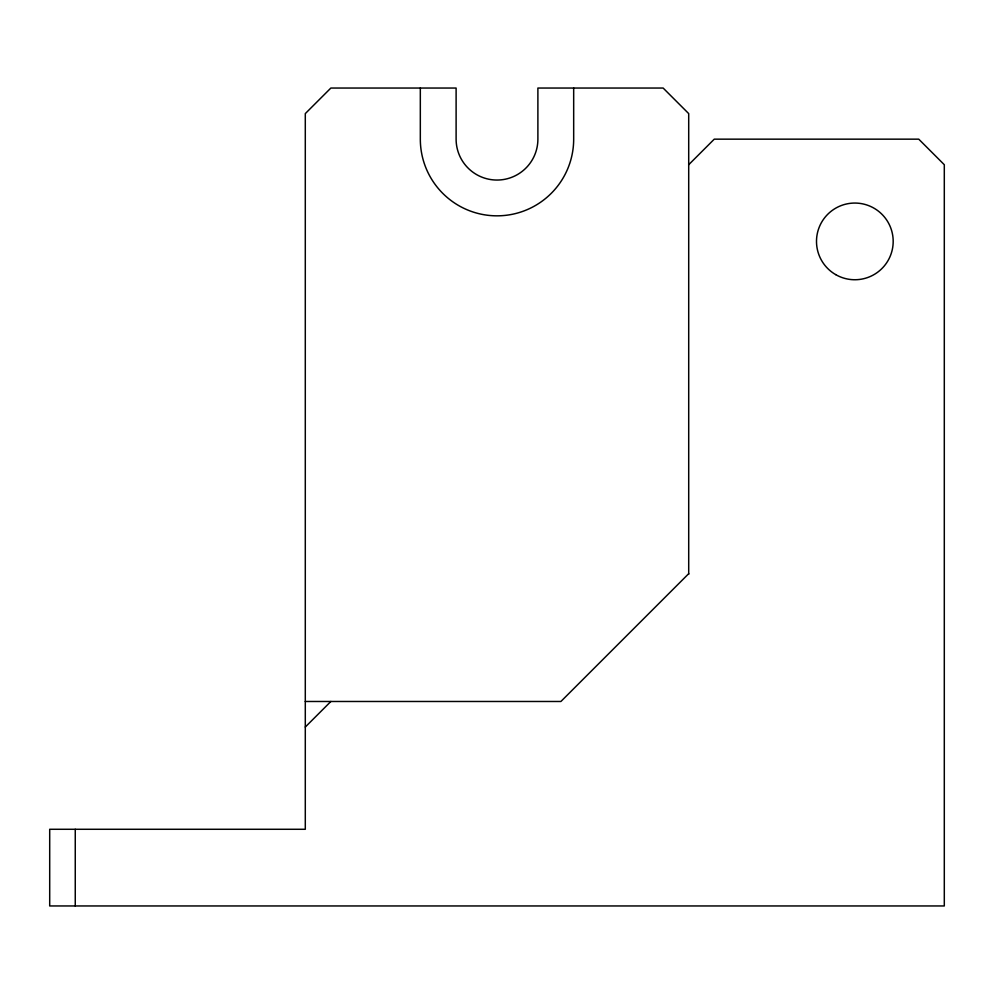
<?xml version="1.0" encoding="UTF-8"?>
<svg xmlns="http://www.w3.org/2000/svg" width="994" height="994" viewBox="0 0 994 994"><rect width="100%" height="100%" fill="white"/><g stroke="black" fill="none" stroke-linecap="round" stroke-linejoin="round"><path stroke-width="1.49" d="M688.705 164.718L714.264 139.16L918.742 139.16L944.3 164.718L944.3 905.956L49.7 905.956L49.7 829.282L305.295 829.282L305.295 113.602L330.865 88.044L456.109 88.044L456.109 139.16A40.891 40.891 0 0 0 497 180.051A40.891 40.891 0 0 0 537.891 139.16L537.891 88.044L663.135 88.044L688.705 113.602L688.705 574.284M305.295 727.036L330.865 701.478M688.705 573.675L560.902 701.478L305.295 701.478M573.675 88.044L573.675 139.16A76.675 76.675 0 0 1 497 215.835A76.675 76.675 0 0 1 420.325 139.16L420.325 88.044M75.258 829.282L75.258 905.956M835.668 274.605A38.344 38.344 0 0 0 893.184 241.405A38.344 38.344 0 0 0 835.668 208.193A38.344 38.344 0 0 0 835.668 274.605"/></g></svg>
